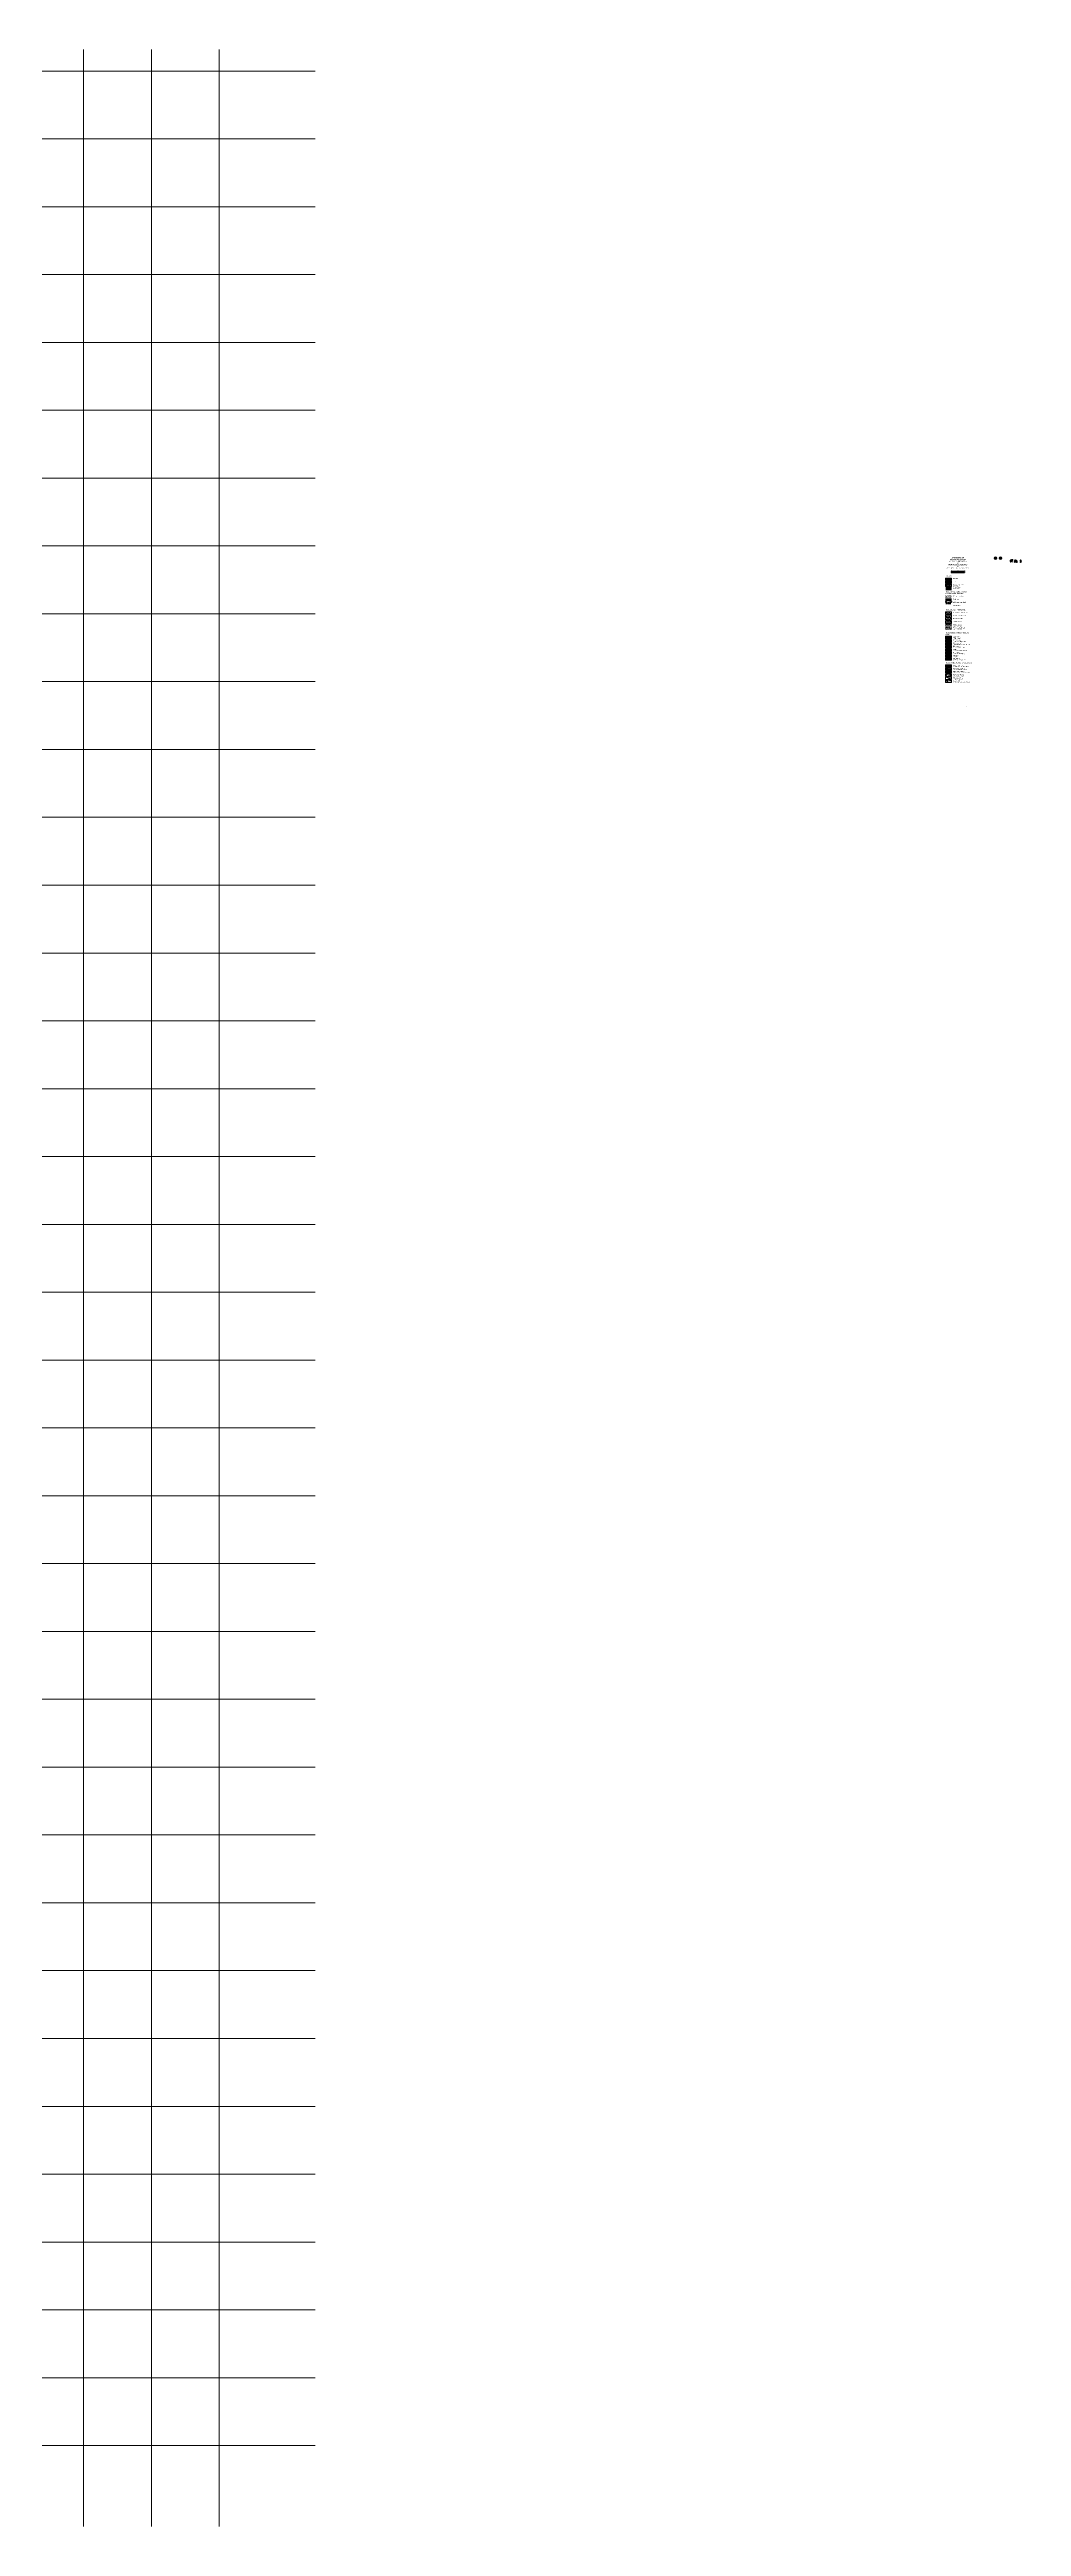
# Model space of a CAD drawing. Header units: centimetres. Extents: x 0 to 642158, y -847 to 649707.
# Drawn here: x 192653 to 194086, y 135078 to 138728 of the extents above; entities that cross this region are included whole.
import ezdxf

# ---------------------------------------------------------------- set-up
doc = ezdxf.new("R2010")
doc.units = ezdxf.units.CM
doc.header["$MEASUREMENT"] = 0
doc.layers.add('MEV_affectation terres_Ha', color=7, linetype='Continuous', lineweight=15, transparency=0.32)
doc.layers.add('MEV_flux_Ha', color=7, linetype='Continuous', lineweight=15, transparency=0.32)
for name, color, linetype, lineweight in [('MEV_batiment_Ha', 7, 'Continuous', 15), ('MEV_batiment_V', 7, 'Continuous', 20), ('MEV_flux_V', 7, 'Continuous', 15), ('MEV_grille', 254, 'Continuous', 9), ('MEV_hydro_V', 5, 'Continuous', 15), ('MEV_legende', 7, 'Continuous', 5), ('MEV_sol_Ha', 252, 'Continuous', 5)]:
    doc.layers.add(name, color=color, linetype=linetype, lineweight=lineweight)
doc.layers.add('MEV_hydro_Ha', color=7, linetype='Continuous', lineweight=30, true_color=0x0000f9)
doc.styles.add('MEV 1', font='Helvetica.ttf')
pattern_1 = [(37.5, (2153.0535, 4.559), (-0.125986716, 3.85364754), [0, -3.04, 0, -3.4, 0, -3.25]), (7.5, (2153.0535, 4.559), (3.53955341, 5.64429213), [0, -1.64, 0, -2.74, 0, -1.05]), (327.5, (2150.5935, 4.559), (6.228283724, 0.011318107), [0, -1, 0, -3.6, 0, -4.7]), (317.5, (2150.5935, 4.559), (6.01225321, 1.75535113), [0, -0.5, 0, -2.36, 0, -2.7])]
pattern_2 = [(0, (2153.0535, 4.559), (1.25, 1.25), [1.25, -1.25])]
pattern_3 = [(0, (2153.0535, 0), (1.25, 1.25), [1.25, -1.25])]
pattern_4 = [(90, (2153.0535, 4.559), (-1.875, 3e-16), []), (180, (2153.0535, 4.559), (-3e-16, -1.875), [])]
pattern_5 = [(95, (2153.0535, 4.559), (5.51551999, 4.62807079), [0.75, -8.25]), (40, (2153.0535, 4.559), (-6.29992167, 4.3376815), [0.6, -6.6]), (145.4514445, (2153.513, 4.9446), (-0.78440164, 8.96575221), [0.63740192, -7.01142112]), (91.1842, (2151.639, 5.973), (8.71693388, 6.37613776), [1.125, -12.375]), (141.6356355, (2152.366, 6.505), (-0.2790007, 13.4971167), [0.9561034, -10.5171376]), (36.184164, (2151.639, 5.973), (-0.2790007, 13.49711667), [0.9, -9.9]), (66, (2152.7, 6.327), (7.06771572, 1.37382476), [0.75, -8.25]), (11, (2152.7, 6.327), (-3.40708593, 6.84808435), [0.6, -6.6]), (116.4514447, (2153.289, 6.441), (3.66062975, 8.22190906), [0.6374019, -7.01142112]), (82.5, (2153.0535, 4.559), (-2.267931853, 2.439898176), [0, -6.52, 0, -6.7, 0, -6.625]), (52.5, (2153.0535, 4.559), (-0.92872942, 4.6490945), [0, -3.82, 0, -6.37, 0, -2.525]), (12.5, (2151.4767, 2.982), (3.934181673, 3.615207618), [0, -2.5, 0, -7.8, 0, -10.35]), (2.5, (2150.7696, 2.275), (3.41589983, 4.83159807), [0, -3.25, 0, -5.18, 0, -7.35])]

# ---------------------------------------------------------------- blocks, each defined once
blk = doc.blocks.new('*U83')
at = {"layer": 'MEV_grille', "transparency": 33554687}
blk.add_lwpolyline([(-1338.5, 0), (1338.5, 0)], dxfattribs=at)
blk = doc.blocks.new('*U84')
at = {"layer": 'MEV_grille', "color": 0, "linetype": 'ByBlock', "lineweight": -2, "transparency": 16777216}
for p in [(0, 0), (0, -100), (0, -200), (0, -300), (0, -400), (0, -500), (0, -600), (0, -700), (0, -800), (0, -900), (0, -1000), (0, -1100), (0, -1200), (0, -1300), (0, -1400), (0, -1500), (0, -1600), (0, -1700), (0, -1800), (0, -1900), (0, -2000), (0, -2100), (0, -2200), (0, -2300), (0, -2400), (0, -2500), (0, -2600), (0, -2700), (0, -2800), (0, -2900), (0, -3000), (0, -3100), (0, -3200), (0, -3300), (0, -3400), (0, -3500)]:
    blk.add_blockref('*U83', p, dxfattribs=at)
blk = doc.blocks.new('*U85')
at = {"layer": 'MEV_grille', "transparency": 33554687}
blk.add_lwpolyline([(0, 1825.5), (0, -1825.5)], dxfattribs=at)
blk = doc.blocks.new('*U86')
at = {"layer": 'MEV_grille', "color": 0, "linetype": 'ByBlock', "lineweight": -2, "transparency": 16777216}
for p in [(0, 0), (100, 0), (200, 0), (300, 0), (400, 0), (500, 0), (600, 0), (700, 0), (800, 0), (900, 0), (1000, 0), (1100, 0), (1200, 0), (1300, 0), (1400, 0), (1500, 0), (1600, 0), (1700, 0), (1800, 0), (1900, 0), (2000, 0), (2100, 0), (2200, 0), (2300, 0), (2400, 0), (2500, 0)]:
    blk.add_blockref('*U85', p, dxfattribs=at)
blk = doc.blocks.new('mouton')
at = {"layer": 'MEV_flux_V', "lineweight": -2, "transparency": 33554605}
h = blk.add_hatch(color=0, dxfattribs=at)
h.dxf.hatch_style = 1
edge = h.paths.add_edge_path()
edge.add_arc((1.4, 0), 0.295, 296.6005, 398.4712)
edge.add_arc((1.6, 0.5), 0.24, 270.5147, 273.5305, ccw=False)
edge.add_spline(control_points=[(1.6, 0.2), (1.6, 0.2), (1.6, 0), (1.5, 0.1), (1.2, 0), (1, 0.1), (1, 0.1), (1, 0.2), (1, 0.3)], knot_values=[0.876779, 0.876779, 0.876779, 0.876779, 0.986246, 1.986246, 2.986246, 3.986246, 4.986246, 5.109467, 5.109467, 5.109467, 5.109467], degree=3, periodic=0)
edge.add_arc((0.9, 0.5), 0.243, 182.008, 279.5844, ccw=False)
edge.add_arc((0.8, 0.8), 0.297, 167.1726, 253.5395, ccw=False)
edge.add_arc((0.6, 1), 0.24, 161.3474, 231.6917, ccw=False)
edge.add_arc((0.5, 1.7), 0.607, 234.4647, 257.7955, ccw=False)
edge.add_arc((0.4, 1.3), 0.231, 179.1935, 218.9923, ccw=False)
edge.add_arc((-0.1, 0.8), 0.538, 68.8368, 128.0775)
edge.add_arc((-0.6, 0.9), 0.384, 61.3854, 152.7127)
edge.add_arc((-1, 0.6), 0.502, 82.0676, 159.5915)
edge.add_arc((-1.3, 0.4), 0.435, 113.6976, 183.8168)
edge.add_arc((-1.5, 0.1), 0.355, 124.7933, 230.9698)
edge.add_arc((-1.3, -0.3), 0.466, 172.9513, 250.6525)
edge.add_arc((-1, -0.6), 0.406, 192.1422, 284.2721)
edge.add_arc((-0.6, -0.8), 0.418, 209.2828, 294.7848)
edge.add_arc((-0.1, -0.8), 0.467, 230.5999, 311.9996)
edge.add_arc((0.5, -0.8), 0.469, 240.1911, 326.3353)
edge.add_arc((0.9, -0.6), 0.401, 262.4371, 350.1555)
edge.add_arc((1.2, -0.4), 0.354, 282.9571, 380.5083)
edge = h.paths.add_edge_path()
edge.add_arc((1.9, 1.4), 0.213, 21.3194, 78.8671)
edge.add_arc((1.6, 1.6), 0.28, 17.8889, 112.1012)
edge.add_arc((1.3, 1.6), 0.339, 39.3748, 131.4603)
edge.add_arc((1, 1.6), 0.307, 84.8094, 163.7289)
edge.add_arc((0.7, 1.4), 0.202, 92.1814, 162.4803)
edge.add_arc((0.3, 1.1), 0.474, -2.4557, 52.3484, ccw=False)
edge.add_arc((0.5, 1.7), 0.607, 257.7955, 287.2121, ccw=False)
edge.add_arc((0.6, 1), 0.24, 161.3474, 231.6917)
edge.add_arc((0.8, 0.8), 0.297, 167.1726, 253.5395)
edge.add_arc((0.9, 0.5), 0.243, 182.008, 279.5844)
edge.add_spline(control_points=[(1, 0.3), (1, 0.4), (0.9, 0.6), (0.9, 0.7), (0.9, 0.8), (0.9, 0.8), (0.9, 0.9), (0.9, 1), (1, 1), (1.1, 1), (1.4, 1.1), (1.4, 1), (1.7, 1), (1.7, 0.9), (1.7, 0.4), (1.6, 0.2)], knot_values=[5.109467, 5.109467, 5.109467, 5.109467, 5.986246, 5.986246, 5.986246, 6.986246, 7.986246, 8.986246, 9.986246, 10.986246, 11.986246, 12.986246, 13.986246, 14.986246, 15.876779, 15.876779, 15.876779, 15.876779], degree=3, periodic=0)
edge.add_arc((1.6, 0.5), 0.24, 270.5147, 358.5679)
edge.add_arc((1.8, 0.7), 0.278, 278.3865, 378.1689)
edge.add_arc((1.8, 1.1), 0.368, 313.1372, 365.2071)
edge.add_arc((2.1, 1.5), 0.411, 238.4123, 293.021, ccw=False)
edge.add_arc((2.3, 1.2), 0.418, 116.7132, 181.192, ccw=False)
at = {"layer": 'MEV_flux_V', "color": 0, "lineweight": -2, "transparency": 33554687}
for points in [[(0.2, 1.3, 0.275103), (-0.4, 1.3, 0.421015), (-0.9, 1.1, 0.351782), (-1.4, 0.8, 0.315871), (-1.7, 0.4, 0.499544), (-1.7, -0.2, 0.352652), (-1.4, -0.7, 0.425144), (-0.9, -1, 0.391402), (-0.4, -1.2, 0.370902), (0.2, -1.2, 0.394638), (0.8, -1, 0.402597), (1.3, -0.7, 0.453363), (1.5, -0.2, 0.476283), (1.6, 0.2)], [(-1.7, 0.5, -0.941581), (-1.3, 1)], [(0.4, 1.1, 0.331015), (0.5, 0.8, 0.395761), (0.7, 0.5, 0.453496), (1, 0.3)], [(0.5, 1.5, -0.316733), (0.7, 1.6, -0.35864), (1, 1.9, -0.424915), (1.5, 1.8, -0.435914), (1.9, 1.7, -0.279728), (2.1, 1.5)], [(1.6, 0.2, 0.408367), (1.9, 0.5, 0.465152), (2.1, 0.8, 0.241165), (2.2, 1.1)], [(-1.6, -0.6, 0.227759), (-1.4, -1.3, 0.486469), (-0.8, -1.2)], [(-1.4, -1.3, -0.186883), (-1.4, -1.9), (-1, -1.9, -0.147799), (-1, -1.3)], [(0.5, -1.3, 0.472095), (1, -1.3, 0.22148), (1.3, -0.7)], [(0.7, -1.4, -0.1512), (0.7, -1.8), (1, -1.8, -0.210755), (1.1, -1.3)]]:
    blk.add_lwpolyline(points, format="xyb", dxfattribs=at)
for points in [[(0.7, 1.1, 0.293226), (0.5, 1.6, 0.79024), (0.2, 1.2, 0.234306)], [(1.8, 1.1, -0.308852), (2.1, 1.5, -0.964362), (2.3, 1.2, -0.317297)]]:
    blk.add_lwpolyline(points, format="xyb", close=True, dxfattribs=at)
for points in [[(1.1, 0.4), (1.4, 0.5), (1.3, 0.4), (1.3, 0.2)], [(-1.3, -1.9), (-1.3, -2.1), (-0.9, -2.1), (-1, -1.9)], [(0.7, -1.9), (0.7, -2.1), (1.2, -2.1), (1, -1.8)]]:
    blk.add_lwpolyline(points, dxfattribs=at)
blk = doc.blocks.new('tracteur')
at = {"layer": 'MEV_flux_V', "lineweight": -2, "transparency": 33554605}
h = blk.add_hatch(color=0, dxfattribs=at)
h.dxf.hatch_style = 1
h.paths.add_polyline_path([(1.9, 0.3, 0.29467), (1.5, 0.6), (-1.8, 0.6), (-1.8, 0, -0.511969), (-0.6, -0.9, -0.036537), (-0.6, -1), (1.1, -1, -0.389796), (1.9, -0.7)])
at = {"layer": 'MEV_flux_V', "color": 0, "lineweight": -2, "transparency": 33554687}
for points in [[(-1.8, 0.6), (-1.6, 2), (-0.2, 1.9), (0.3, 0.6)], [(-0.6, -1), (1.1, -1)]]:
    blk.add_lwpolyline(points, dxfattribs=at)
for points in [[(-1.8, 0), (-1.8, 0.6), (1.5, 0.6, -0.29467), (1.9, 0.3), (1.9, -0.7)], [(1.2, 0.6), (1.2, 1.4, -0.440003), (1.6, 1.7)]]:
    blk.add_lwpolyline(points, format="xyb", dxfattribs=at)
for centre, radius in [((-1.5, -0.9), 0.94), ((-1.5, -0.9), 0.346), ((1.7, -1.3), 0.582), ((1.7, -1.3), 0.202)]:
    blk.add_circle(centre, radius, dxfattribs=at)
blk = doc.blocks.new('pieton')
at = {"layer": 'MEV_flux_V', "lineweight": -2, "transparency": 33554605}
h = blk.add_hatch(color=0, dxfattribs=at)
h.dxf.hatch_style = 1
h.paths.add_polyline_path([(0.3, 0.1), (0.4, 0.6), (0.5, 0.4), (1, 0.1, 0.887319), (1.1, 0.3), (0.7, 0.6), (0.3, 1.2, 0.480657), (-0.1, 1.2), (-0.6, 0.7), (-0.9, 0, 0.805681), (-0.7, -0.1), (-0.4, 0.5), (-0.3, 0.6), (-0.4, -0.8), (-0.8, -1.5, 0.736075), (-0.4, -1.7), (0, -0.8), (0, -0.5), (0.4, -1.7, 0.884698), (0.8, -1.5)])
h.paths.add_polyline_path([(0.5, 1.8, 1), (-0.2, 1.8, 1)])
at = {"layer": 'MEV_flux_V', "color": 0, "lineweight": -2, "transparency": 33554687}
blk.add_lwpolyline([(-0.1, 1.2), (-0.6, 0.7), (-0.9, 0, 0.805681), (-0.7, -0.1), (-0.4, 0.5), (-0.3, 0.6), (-0.4, -0.8), (-0.8, -1.5, 0.736075), (-0.4, -1.7), (0, -0.8), (0, -0.5), (0.4, -1.7, 0.884698), (0.8, -1.5), (0.3, 0.1), (0.4, 0.6), (0.5, 0.4), (1, 0.1, 0.887319), (1.1, 0.3), (0.7, 0.6), (0.3, 1.2, 0.480657)], format="xyb", close=True, dxfattribs=at)
blk.add_circle((0.2, 1.8), 0.314, dxfattribs=at)

msp = doc.modelspace()

# ---------------------------------------------------------------- hatches: boundary and pattern name
at = {"layer": 'MEV_affectation terres_Ha'}
h = msp.add_hatch(color=2, dxfattribs=at)
h.dxf.hatch_style = 1
edge = h.paths.add_edge_path()
edge.add_arc((194047.3, 137978.7), 2.07, 0, 360)
at = {"layer": 'MEV_affectation terres_Ha', "true_color": 0xffffff}
h = msp.add_hatch(color=7, dxfattribs=at)
h.dxf.hatch_style = 1
edge = h.paths.add_edge_path()
edge.add_arc((194054.7, 137978.8), 2.07, 0, 360)
at = {"layer": 'MEV_affectation terres_Ha'}
h = msp.add_hatch(dxfattribs=at)
h.set_pattern_fill('ACAD_ISO07W100', color=250, scale=0.3, angle=90)
h.set_pattern_definition([(90, (2153.0535, 0), (-1.5, 9e-17), [0.15, -0.9])])
h.paths.add_polyline_path([(193973.5, 137935.8), (193982.6, 137935.8), (193982.6, 137932.3), (193973.5, 137932.3)])
h = msp.add_hatch(dxfattribs=at)
h.set_pattern_fill('AR-SAND', color=256, scale=0.75)
h.set_pattern_definition([(37.5, (0, 0), (-0.0472450186, 1.445117827), [0, -1.14, 0, -1.275, 0, -1.21875]), (7.5, (0, 0), (1.327332529, 2.116609549), [0, -0.615, 0, -1.0275, 0, -0.39375]), (327.5, (-0.9225, 0), (2.335606396, 0.00424429), [0, -0.375, 0, -1.35, 0, -1.7625]), (317.5, (-0.9225, 0), (2.254594953, 0.658256674), [0, -0.1875, 0, -0.885, 0, -1.0125])])
h.paths.add_polyline_path([(193973.5, 137923.8), (193982.6, 137923.8), (193982.6, 137920.3), (193973.5, 137920.3)])
h = msp.add_hatch(dxfattribs=at)
h.set_pattern_fill('ANSI33', scale=5, angle=135)
h.set_pattern_definition([(180, (2153.0535, 4.559), (-2e-16, -1.25), []), (180, (2152.4285, 5.184), (-2e-16, -1.25), [0.625, -0.3125])])
h.paths.add_polyline_path([(193973.5, 137919.3), (193982.6, 137919.3), (193982.6, 137915.8), (193973.5, 137915.8)])
h = msp.add_hatch(dxfattribs=at)
h.set_pattern_fill('AR-SAND', scale=2)
h.set_pattern_definition(pattern_1)
h.paths.add_polyline_path([(193973.5, 137914.7), (193982.6, 137914.7), (193982.6, 137911.2), (193973.5, 137911.2)])
at = {"layer": 'MEV_affectation terres_Ha', "true_color": 0xffffff}
h = msp.add_hatch(dxfattribs=at)
h.set_pattern_fill('DASH', scale=10)
h.set_pattern_definition(pattern_2)
h.paths.add_polyline_path([(193973.5, 137899.8), (193982.6, 137899.8), (193982.6, 137896.3), (193973.5, 137896.3)])
h = msp.add_hatch(dxfattribs=at)
h.set_pattern_fill('DASH', scale=10)
h.set_pattern_definition(pattern_2)
h.paths.add_polyline_path([(193973.5, 137895.2), (193982.6, 137895.2), (193982.6, 137891.7), (193973.5, 137891.7)])
h = msp.add_hatch(dxfattribs=at)
h.set_pattern_fill('DASH', scale=10)
h.set_pattern_definition(pattern_2)
h.paths.add_polyline_path([(193973.5, 137890.7), (193982.6, 137890.7), (193982.6, 137887.2), (193973.5, 137887.2)])
h = msp.add_hatch(dxfattribs=at)
h.set_pattern_fill('DASH', scale=10)
h.set_pattern_definition(pattern_2)
h.paths.add_polyline_path([(193973.5, 137886.1), (193982.6, 137886.1), (193982.6, 137882.6), (193973.5, 137882.6)])
h = msp.add_hatch(dxfattribs=at)
h.set_pattern_fill('DASH', scale=10)
h.set_pattern_definition(pattern_3)
h.paths.add_polyline_path([(193973.5, 137881.6), (193982.6, 137881.6), (193982.6, 137878.1), (193973.5, 137878.1)])
h = msp.add_hatch(dxfattribs=at)
h.set_pattern_fill('DASH', scale=10)
h.set_pattern_definition([(0, (2153.0535, -4.559), (1.25, 1.25), [1.25, -1.25])])
h.paths.add_polyline_path([(193973.5, 137877), (193979.6, 137877), (193976.6, 137873.5), (193973.5, 137873.5)])
at = {"layer": 'MEV_affectation terres_Ha', "true_color": 0xf40000}
h = msp.add_hatch(color=1, dxfattribs=at)
h.dxf.hatch_style = 1
h.paths.add_polyline_path([(193973.5, 137863.6), (193982.6, 137863.6), (193982.6, 137860.1), (193973.5, 137860.1)])
at = {"layer": 'MEV_affectation terres_Ha', "true_color": 0xffffff}
h = msp.add_hatch(dxfattribs=at)
h.set_pattern_fill('DASH', scale=10)
h.set_pattern_definition(pattern_2)
h.paths.add_polyline_path([(193979.5, 137877), (193976.6, 137873.5), (193982.6, 137873.5), (193982.6, 137877)])
at = {"layer": 'MEV_affectation terres_Ha', "true_color": 0xf97c00}
h = msp.add_hatch(color=30, dxfattribs=at)
h.dxf.hatch_style = 1
h.paths.add_polyline_path([(193973.5, 137859), (193982.6, 137859), (193982.6, 137855.5), (193973.5, 137855.5)])
at = {"layer": 'MEV_affectation terres_Ha', "true_color": 0xf400f4}
h = msp.add_hatch(color=6, dxfattribs=at)
h.dxf.hatch_style = 1
h.paths.add_polyline_path([(193973.5, 137854.5), (193982.6, 137854.5), (193982.6, 137851), (193973.5, 137851)])
at = {"layer": 'MEV_affectation terres_Ha'}
h = msp.add_hatch(color=150, dxfattribs=at)
h.dxf.hatch_style = 1
h.paths.add_polyline_path([(193973.5, 137849.9), (193982.6, 137849.9), (193982.6, 137846.4), (193973.5, 137846.4)])
at = {"layer": 'MEV_affectation terres_Ha', "true_color": 0xf4f400}
h = msp.add_hatch(color=2, dxfattribs=at)
h.dxf.hatch_style = 1
h.paths.add_polyline_path([(193973.5, 137845.3), (193982.6, 137845.3), (193982.6, 137841.8), (193973.5, 137841.8)])
at = {"layer": 'MEV_affectation terres_Ha', "true_color": 0x8a17ff}
h = msp.add_hatch(color=190, dxfattribs=at)
h.dxf.hatch_style = 1
h.paths.add_polyline_path([(193973.5, 137840.8), (193982.6, 137840.8), (193982.6, 137837.3), (193973.5, 137837.3)])
at = {"layer": 'MEV_affectation terres_Ha', "true_color": 0x009500}
h = msp.add_hatch(color=94, dxfattribs=at)
h.dxf.hatch_style = 1
h.paths.add_polyline_path([(193973.5, 137836.2), (193982.6, 137836.2), (193982.6, 137832.7), (193973.5, 137832.7)])
at = {"layer": 'MEV_affectation terres_Ha'}
h = msp.add_hatch(color=162, dxfattribs=at)
h.dxf.hatch_style = 1
h.paths.add_polyline_path([(193973.5, 137831.7), (193982.6, 137831.7), (193982.6, 137828.2), (193973.5, 137828.2)])
at = {"layer": 'MEV_affectation terres_Ha', "true_color": 0xffffff}
h = msp.add_hatch(dxfattribs=at)
h.set_pattern_fill('ANSI37', scale=15, angle=45)
h.set_pattern_definition(pattern_4)
h.paths.add_polyline_path([(193973.5, 137821.7), (193982.6, 137821.7), (193982.6, 137818.2), (193973.5, 137818.2)])
h = msp.add_hatch(dxfattribs=at)
h.set_pattern_fill('ANSI37', scale=15, angle=45)
h.set_pattern_definition(pattern_4)
h.paths.add_polyline_path([(193973.5, 137817.1), (193982.6, 137817.1), (193982.6, 137813.6), (193973.5, 137813.6)])
h = msp.add_hatch(dxfattribs=at)
h.set_pattern_fill('ANSI37', scale=15, angle=45)
h.set_pattern_definition(pattern_4)
h.paths.add_polyline_path([(193973.5, 137812.6), (193982.6, 137812.6), (193982.6, 137809.1), (193973.5, 137809.1)])
at = {"layer": 'MEV_affectation terres_Ha'}
h = msp.add_hatch(dxfattribs=at)
h.set_pattern_fill('AR-SAND', scale=2)
h.set_pattern_definition(pattern_1)
h.paths.add_polyline_path([(193973.5, 137798.9), (193982.6, 137798.9), (193982.6, 137795.4), (193973.5, 137795.4)])
at = {"layer": 'MEV_batiment_Ha', "transparency": 33554687}
h = msp.add_hatch(dxfattribs=at)
h.set_pattern_fill('ANSI31', color=256, scale=2.5, angle=45)
h.set_pattern_definition([(90, (2153.05354, 0), (-0.3125, 6e-17), [])])
h.paths.add_polyline_path([(193973.5, 137949.5), (193982.6, 137949.5), (193982.6, 137947.8), (193973.5, 137947.8)])
h = msp.add_hatch(dxfattribs=at)
h.set_pattern_fill('ANSI31', color=256, scale=5, angle=45)
h.set_pattern_definition([(90, (2153.05354, 0), (-0.625, 1e-16), [])])
h.paths.add_polyline_path([(193973.5, 137947.8), (193982.6, 137947.8), (193982.6, 137946), (193973.5, 137946)])
at = {"layer": 'MEV_flux_Ha', "transparency": 33554605}
h = msp.add_hatch(dxfattribs=at)
h.set_pattern_fill('AR-CONC', angle=45)
h.set_pattern_definition(pattern_5)
h.paths.add_polyline_path([(193973.5, 137808), (193982.6, 137808), (193982.6, 137804.5), (193973.5, 137804.5)])
h = msp.add_hatch(dxfattribs=at)
h.set_pattern_fill('AR-CONC', angle=45)
h.set_pattern_definition(pattern_5)
h.paths.add_polyline_path([(193973.5, 137803.4), (193982.6, 137803.4), (193982.6, 137799.9), (193973.5, 137799.9)])
at = {"layer": 'MEV_hydro_Ha', "transparency": 33554687}
h = msp.add_hatch(dxfattribs=at)
h.set_pattern_fill('DASH', color=256, scale=10)
h.set_pattern_definition(pattern_3)
h.paths.add_polyline_path([(193973.5, 137940.4), (193982.6, 137940.4), (193982.6, 137936.9), (193973.5, 137936.9)])
at = {"layer": 'MEV_sol_Ha', "transparency": 33554687}
h = msp.add_hatch(dxfattribs=at)
h.set_pattern_fill('AR-PARQ1', color=256, scale=0.3, angle=45)
h.set_pattern_definition([(135, (2153.0535, 0), (-5.091168825, 4e-16), [3.6, -3.6]), (135, (2153.4778, 0.4243), (-5.091168825, 4e-16), [3.6, -3.6]), (135, (2153.902, 0.8485), (-5.091168825, 4e-16), [3.6, -3.6]), (135, (2154.3263, 1.2728), (-5.091168825, 4e-16), [3.6, -3.6]), (135, (2154.7506, 1.697), (-5.091168825, 4e-16), [3.6, -3.6]), (135, (2155.175, 2.1213), (-5.091168825, 4e-16), [3.6, -3.6]), (135, (2155.599, 2.5456), (-5.091168825, 4e-16), [3.6, -3.6]), (45, (2150.508, 2.5456), (5.091168825, -4e-16), [3.6, -3.6]), (45, (2150.0837, 2.97), (5.091168825, -4e-16), [3.6, -3.6]), (45, (2149.6594, 3.394), (5.091168825, -4e-16), [3.6, -3.6]), (45, (2149.235, 3.8184), (5.091168825, -4e-16), [3.6, -3.6]), (45, (2148.811, 4.2426), (5.091168825, -4e-16), [3.6, -3.6]), (45, (2148.3866, 4.667), (5.091168825, -4e-16), [3.6, -3.6]), (45, (2147.9624, 5.091), (5.091168825, -4e-16), [3.6, -3.6])])
h.paths.add_polyline_path([(193973.5, 137945), (193982.6, 137945), (193982.6, 137941.5), (193973.5, 137941.5)])

# ---------------------------------------------------------------- linework, layer by layer
at = {"lineweight": 35, "ltscale": 0.1, "transparency": 33554687, "const_width": 0.143}
msp.add_lwpolyline([(193973.5, 137949.5), (193982.6, 137949.5), (193982.6, 137946), (193973.5, 137946)], close=True, dxfattribs=at)
at = {"lineweight": 5, "ltscale": 0.1, "transparency": 33554687}
for points in [[(193973.5, 137945), (193982.6, 137945), (193982.6, 137941.5), (193973.5, 137941.5)], [(193973.5, 137940.4), (193982.6, 137940.4), (193982.6, 137936.9), (193973.5, 137936.9)]]:
    msp.add_lwpolyline(points, close=True, dxfattribs=at)
at = {"transparency": 33554687, "const_width": 0.715}
for points in [[(193981.9, 137958.8), (193991.9, 137958.8)], [(193991.9, 137958.1), (194001.9, 137958.1)]]:
    msp.add_lwpolyline(points, dxfattribs=at)
at = {"transparency": 33554687}
for points in [[(193981.9, 137959.1), (193981.9, 137957.7)], [(193991.9, 137959.1), (193991.9, 137957.7)], [(194001.9, 137959.1), (194001.9, 137957.7)]]:
    msp.add_lwpolyline(points, dxfattribs=at)
msp.add_lwpolyline([(193981.9, 137957.7), (194001.9, 137957.7), (194001.9, 137959.1), (193981.9, 137959.1)], close=True, dxfattribs=at)
at = {"lineweight": 13}
msp.add_lwpolyline([(194005, 137760.3), (194005.1, 137760.1)], dxfattribs=at)
at = {"layer": 'MEV_batiment_V', "transparency": 33554687}
for points in [[(193973.5, 137863.6), (193982.6, 137863.6), (193982.6, 137860.1), (193973.5, 137860.1)], [(193973.5, 137859), (193982.6, 137859), (193982.6, 137855.5), (193973.5, 137855.5)], [(193973.5, 137854.5), (193982.6, 137854.5), (193982.6, 137851), (193973.5, 137851)], [(193973.5, 137849.9), (193982.6, 137849.9), (193982.6, 137846.4), (193973.5, 137846.4)], [(193973.5, 137845.3), (193982.6, 137845.3), (193982.6, 137841.8), (193973.5, 137841.8)], [(193973.5, 137840.8), (193982.6, 137840.8), (193982.6, 137837.3), (193973.5, 137837.3)], [(193973.5, 137836.2), (193982.6, 137836.2), (193982.6, 137832.7), (193973.5, 137832.7)], [(193973.5, 137831.7), (193982.6, 137831.7), (193982.6, 137828.2), (193973.5, 137828.2)], [(193973.5, 137821.7), (193982.6, 137821.7), (193982.6, 137818.2), (193973.5, 137818.2)], [(193973.5, 137817.1), (193982.6, 137817.1), (193982.6, 137813.6), (193973.5, 137813.6)], [(193973.5, 137812.6), (193982.6, 137812.6), (193982.6, 137809.1), (193973.5, 137809.1)], [(193973.5, 137808), (193982.6, 137808), (193982.6, 137804.5), (193973.5, 137804.5)], [(193973.5, 137803.4), (193982.6, 137803.4), (193982.6, 137799.9), (193973.5, 137799.9)], [(193973.5, 137798.9), (193982.6, 137798.9), (193982.6, 137795.4), (193973.5, 137795.4)]]:
    msp.add_lwpolyline(points, close=True, dxfattribs=at)
at = {"layer": 'MEV_hydro_V', "transparency": 33554687}
for points in [[(193973.5, 137899.8), (193982.6, 137899.8), (193982.6, 137896.3), (193973.5, 137896.3)], [(193973.5, 137895.2), (193982.6, 137895.2), (193982.6, 137891.7), (193973.5, 137891.7)], [(193973.5, 137890.7), (193982.6, 137890.7), (193982.6, 137887.2), (193973.5, 137887.2)], [(193973.5, 137886.1), (193982.6, 137886.1), (193982.6, 137882.6), (193973.5, 137882.6)]]:
    msp.add_lwpolyline(points, close=True, dxfattribs=at)
at = {"layer": 'MEV_hydro_V', "transparency": 33554687, "const_width": 0.5}
for points in [[(193973.5, 137881.6), (193982.6, 137881.6), (193982.6, 137878.1), (193973.5, 137878.1)], [(193973.5, 137877), (193982.6, 137877), (193982.6, 137873.5), (193973.5, 137873.5)]]:
    msp.add_lwpolyline(points, close=True, dxfattribs=at)
at = {"layer": 'MEV_legende', "transparency": 33554687}
for points in [[(193973.5, 137947.8), (193982.6, 137947.8), (193982.6, 137949.5), (193973.5, 137949.5)], [(193973.5, 137947.8), (193982.6, 137947.8), (193982.6, 137946), (193973.5, 137946)]]:
    msp.add_lwpolyline(points, close=True, dxfattribs=at)
for centre in [(194047.3, 137978.7), (194054.7, 137978.8)]:
    msp.add_circle(centre, 2.07, dxfattribs=at)

# ---------------------------------------------------------------- block references
at = {"layer": 'MEV_flux_V', "transparency": 33554687}
msp.add_blockref('mouton', (194070.7, 137975), dxfattribs=at)
at = {"layer": 'MEV_flux_V', "color": 22, "transparency": 33554687}
for name, p in [('tracteur', (194077.2, 137974.3)), ('pieton', (194084.4, 137974.4))]:
    msp.add_blockref(name, p, dxfattribs=at)
at = {"layer": 'MEV_grille', "transparency": 33554687}
for name, p in [('*U86', (190403.4, 136903)), ('*U84', (191706.1, 138696.8))]:
    msp.add_blockref(name, p, dxfattribs=at)

# ---------------------------------------------------------------- texts
at = {"transparency": 33554687, "attachment_point": 1, "style": 'MEV 1'}
for s, width, gutter_width, heights, insert, char_height in [("\\pxqc;{\\fHelvetica|b1|i1|c0|p0;\\H1.5x;MASTERPLAN\\PPHASE ESQUISSE\\P\\H0.66667x;A2 - ÉCHELLE 1:000 – INDICE A\\P\\fArial Unicode MS|b1|i0|c0|p0;◆\\P\\fHelvetica|b1|i1|c0|p0;\\H1.49999x;FERME DE L'ABBAYE\\fHelvetica|b1|i0|c0|p0;\\H0.66667x;\\P\\fArial Unicode MS|b1|i0|c0|p0;◆\\P\\fHelvetica|b1|i1|c0|p0;COMMUNE DE TILLIER - FERNELMONT}", 67.861, 31.2, [31.6], (193958, 137980.5), 1.249), ('\\pxql;{\\fHelvetica|b1|i0|c0|p0;EXISTANT}', 62.341, 35.7, [0], (193973.2, 137953.2), 1.429), ('\\pxql;{\\fHelvetica|b1|i1|c0|p0;0}', 20.578, 35.7, [0], (193981.8, 137960.8), 1.072), ('\\pxql;{\\fHelvetica|b1|i1|c0|p0;Axe de concentration ruissellements}', 19.8, 35.7, [0], (193984.7, 137940.1), 1.072), ('\\pxql;{\\fHelvetica|b1|i1|c0|p0;Bâtiments}', 20.578, 35.7, [0], (193984.7, 137949.2), 1.072), ('\\pxql;{\\fHelvetica|b1|i1|c0|p0;Grande culture}', 28.974, 35.7, [0], (193984.7, 137935.5), 1.072), ('{\\fHelvetica|b1|i1|c0|p0;Talus}', 20.578, 35.7, [0], (193984.7, 137944.6), 1.072), ('\\pxql;{\\fHelvetica|b1|i1|c0|p0;10}', 20.578, 35.7, [0], (193991.6, 137960.8), 1.072), ('\\pxql;{\\fHelvetica|b1|i1|c0|p0;20m}', 20.578, 35.7, [0], (194001.5, 137960.8), 1.072), ('\\pxql;{\\fHelvetica|b1|i0|c0|p0;TRAME VERTE : VEGETATION ET SYSTEME AGROFORESTIER}', 33.149, 35.7, [0], (193973.2, 137930), 1.429), ('\\pxql;{\\fHelvetica|b1|i0|c0|p0;TRAME BLEUE : HYDROLOGIE}', 62.341, 35.7, [0], (193973.2, 137903.5), 1.429), ('\\pxql;{\\fHelvetica|b1|i1|c0|p0;Pâturage sous verger}', 20.578, 35.7, [0], (193984.7, 137923.5), 1.072), ('\\pxql;{\\fHelvetica|b1|i1|c0|p0;Maraîchage}', 20.578, 35.7, [0], (193984.7, 137918.9), 1.072), ('\\pxql;{\\fHelvetica|b1|i1|c0|p0;Prairie permanente pâturée}', 20.578, 35.7, [0], (193984.7, 137914.4), 1.072), ('\\pxql;{\\fHelvetica|b1|i1|c0|p0;Haie champêtre}', 20.578, 35.7, [0], (193984.7, 137909.8), 1.072), ('{\\fHelvetica|b1|i1|c0|p0;Eau vive permanente, lit mineur}', 24.57, 35.7, [0], (193984.7, 137899.4), 1.072), ('\\pxql;{\\fHelvetica|b1|i0|c0|p0;TRAME ROUGE : INFRASTRUCTURE ET BATI}', 36.837, 35.7, [0], (193973.2, 137869.5), 1.429), ('{\\fHelvetica|b1|i1|c0|p0;Zone humide à débordement}', 20.578, 35.7, [0], (193984.7, 137894.9), 1.072), ('{\\fHelvetica|b1|i1|c0|p0;Eau de lits emboîtés}', 20.578, 35.7, [0], (193984.7, 137890.3), 1.072), ('{\\fHelvetica|b1|i1|c0|p0;Mare biodiversité}', 20.578, 35.7, [0], (193984.7, 137885.8), 1.072), ('{\\fHelvetica|b1|i1|c0|p0;Mare biodiversité avec fond étanche}', 14.208, 35.7, [0], (193984.7, 137881.2), 1.072), ('{\\fHelvetica|b1|i1|c0|p0;Mare naturelle baignable avec fond étanche}', 18.635, 35.7, [0], (193984.7, 137876.6), 1.072), ('{\\fHelvetica|b1|i1|c0|p0;Corps de logis\\P - coliving rural}', 28.056, 35.7, [0], (193984.7, 137863.2), 1.072), ('\\pxql;{\\fHelvetica|b1|i0|c0|p0;TRAME GRISE : FLUX ET CIRCULATIONS}', 41.139, 35.7, [0], (193973.2, 137825.3), 1.429), ('{\\fHelvetica|b1|i1|c0|p0;Etables aile sud\\P - maisons et appartements}', 20.578, 35.7, [0], (193984.7, 137858.7), 1.072), ('{\\fHelvetica|b1|i1|c0|p0;Etables aile ouest\\P - salle polyvalente et accueil public}', 26.722, 35.7, [0], (193984.7, 137854.1), 1.072), ('{\\fHelvetica|b1|i1|c0|p0;Etables aile nord\\P- unités de transformation}', 20.578, 35.7, [0], (193984.7, 137849.6), 1.072), ('{\\fHelvetica|b1|i1|c0|p0;Grange\\P- unités de stockage agricole}', 25.645, 35.7, [0], (193984.7, 137845), 1.072), ("{\\fHelvetica|b1|i1|c0|p0;Pignon grange\\P- local d'activité flagship}", 20.578, 35.7, [0], (193984.7, 137840.4), 1.072), ('{\\fHelvetica|b1|i1|c0|p0;Hall agricole\\P- bergerie}', 20.578, 35.7, [0], (193984.7, 137835.9), 1.072), ("{\\fHelvetica|b1|i1|c0|p0;Préau agricole\\P- salle d'école à la ferme ?}", 20.578, 35.7, [0], (193984.7, 137831.3), 1.072), ('{\\fHelvetica|b1|i1|c0|p0;Accès et zone parking\\P- Empierrement 40cm}', 20.578, 35.7, [0], (193984.7, 137807.6), 1.072), ('{\\fHelvetica|b1|i1|c0|p0;Cour intérieure privée\\P- piétons et activités résidences}', 28.056, 35.7, [0], (193984.7, 137821.3), 1.072), ('{\\fHelvetica|b1|i1|c0|p0;Cour extérieure publique\\P- Piétons, activités publiques}', 31.743, 35.7, [0], (193984.7, 137816.8), 1.072), ('{\\fHelvetica|b1|i1|c0|p0;Cour extérieure agricole\\P - Véhicules de services, chargement}', 26.722, 35.7, [0], (193984.7, 137812.2), 1.072), ('{\\fHelvetica|b1|i1|c0|p0;Chemin agricole\\P- empierrement 20cm}', 25.645, 35.7, [0], (193984.7, 137803.1), 1.072), ('{\\fHelvetica|b1|i1|c0|p0;Jardins privés\\P- coliving, habitations, local flagship}', 27.478, 35.7, [0], (193984.7, 137798.5), 1.072)]:
    msp.add_mtext_dynamic_manual_height_columns(s, width=width, gutter_width=gutter_width, heights=heights, dxfattribs=dict(at, insert=insert, char_height=char_height))
at = {"layer": 'MEV_legende', "color": 7, "transparency": 33554687, "attachment_point": 1, "style": 'MEV 1'}
for s, insert, char_height in [('\\pxqc;10', (194045.9, 137979.8), 2), ('\\pxqc;1', (194053.1, 137980.1), 2.5)]:
    msp.add_mtext_dynamic_manual_height_columns(s, width=2.961, gutter_width=25, heights=[0], dxfattribs=dict(at, insert=insert, char_height=char_height))

doc.saveas('drawing.dxf')
